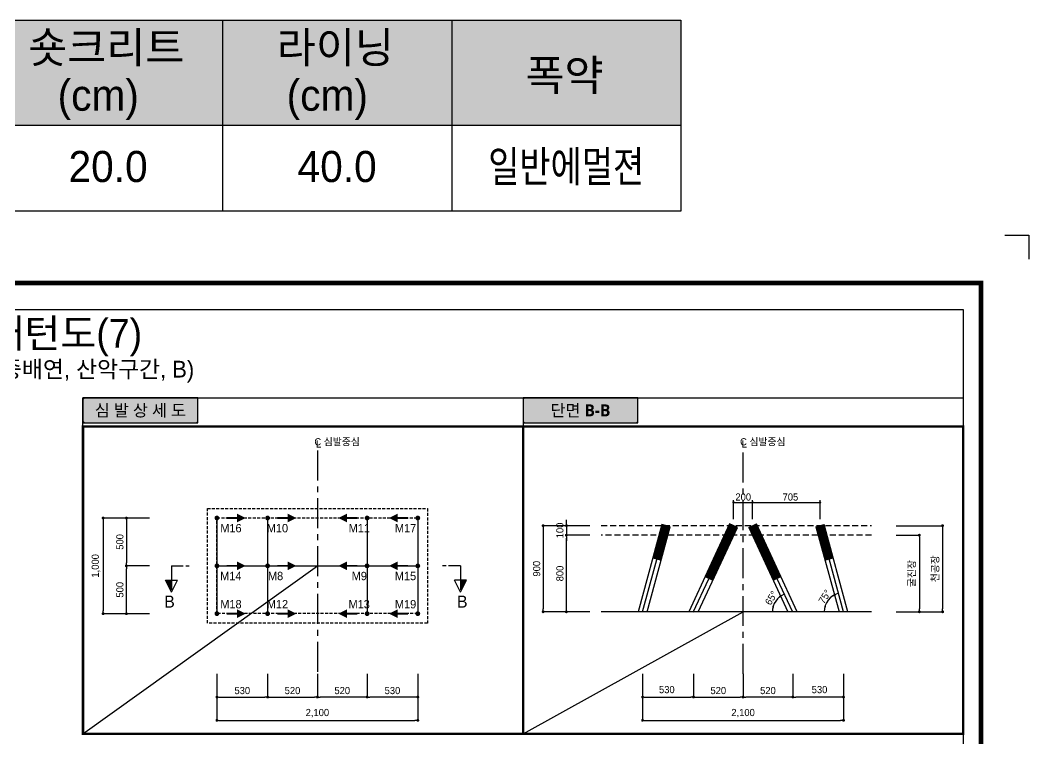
# Model space of a CAD drawing. Extents: x -689 to 317106, y 182884 to 219577.
# Drawn here: x 296017 to 317106, y 202056 to 217080 of the extents above; entities that cross this region are included whole.
import ezdxf
from ezdxf.enums import TextEntityAlignment as Align

# ---------------------------------------------------------------- set-up
doc = ezdxf.new("R2010")
doc.units = 0
doc.header["$LTSCALE"] = 500
doc.header["$MEASUREMENT"] = 0
for name, pattern in [('A-CENTR01', [2, 1.25, -0.25, 0.25, -0.25]), ('A-HIDDN01', [0.375, 0.25, -0.125]), ('HIDDEN', [0.375, 0.25, -0.125])]:
    doc.linetypes.add(name, pattern=pattern)
doc.layers.get('DEFPOINTS').update_dxf_attribs({"color": 55})
doc.layers.add('0-21', color=21, linetype='Continuous', plot=False)
doc.layers.add('0-250line', color=250, linetype='Continuous', lineweight=9, true_color=0x333333)
doc.layers.add('0-251', color=7, linetype='Continuous', true_color=0x6e6e6e)
for name, color, linetype in [('0-255', 52, 'Continuous'), ('A-DIM01', 1, 'Continuous'), ('A-TEXT02', 6, 'Continuous'), ('A-TEXT03', 7, 'Continuous'), ('CS-TABL-LIN2', 1, 'Continuous'), ('CS-TABL-TEX1', 3, 'Continuous'), ('CS-TABL-TEX2', 6, 'Continuous'), ('CS-TABL-TEX3', 7, 'Continuous'), ('CS-TEXT', 7, 'Continuous'), ('CUT-BOD-LIN', 6, 'HIDDEN'), ('CUT-DIR-ARR', 7, 'Continuous'), ('CX-BORD-LIN1', 7, 'Continuous'), ('CX-ICON-HA-253', 253, 'Continuous'), ('CX-MISC', 7, 'Continuous'), ('CZ-DIML', 1, 'Continuous'), ('CZ-TABL-LIN1', 4, 'Continuous'), ('CZ-TEX0', 7, 'Continuous'), ('CZ-TEX1', 7, 'Continuous'), ('CZ-TEX2', 7, 'Continuous'), ('CZ-TEX3', 7, 'Continuous'), ('HOLE-EXEC', 3, 'Continuous'), ('TU-BLOCK-EXP', 1, 'Continuous'), ('TU-CNTL', 1, 'A-CENTR01'), ('뇌관연결1', 2, 'Continuous'), ('발파공(심발)', 4, 'Continuous'), ('장약공', 4, 'Continuous'), ('치수선', 242, 'Continuous')]:
    doc.layers.add(name, color=color, linetype=linetype)
doc.styles.add('NWTEXT-B', font='')
doc.styles.get("Standard").update_dxf_attribs({"font": ''})
doc.styles.add('STYLE1', font='')
doc.styles.add('TB_BTXT', font='')
doc.styles.add('TB_TEXT', font='')
doc.styles.add('굴림체', font='')
doc.styles.add('돋움체', font='')
doc.styles.add('맑은고딕(굵게)', font='malgunbd.ttf')
doc.styles.get('NWTEXT-B').set_extended_font_data('Dotum')
doc.styles.get('Standard').set_extended_font_data('Dotum')
doc.styles.get('STYLE1').set_extended_font_data('Dotum')
doc.styles.get('TB_BTXT').set_extended_font_data('Dotum')
doc.styles.get('TB_TEXT').set_extended_font_data('Dotum')
doc.styles.get('굴림체').set_extended_font_data('Dotum')
doc.styles.get('돋움체').set_extended_font_data('Dotum')
doc.linetypes.add('CFZ008', pattern='A,0.9,-0.2,[106,KHCLINE.shx,S=0.00606,R=180,X=0,Y=0],0.9', length=2)
doc.dimstyles.new('D_50', dxfattribs={"dimscale": 50, "dimtxt": 3, "dimasz": 1.2, "dimexe": 0, "dimexo": 0, "dimgap": 1.2, "dimtad": 1, "dimdec": 0, "dimrnd": 0.0005, "dimdsep": 46, "dimlunit": 6, "dimtxsty": '돋움체', "dimblk": 'DOT', "dimcen": 0.09, "dimclrd": 1, "dimclre": 1, "dimclrt": 1, "dimaunit": 1, "dimadec": 0, "dimazin": 0, "dimtfac": 1, "dimtdec": 0, "dimtix": 1, "dimtmove": 2, "dimatfit": 0, "dimfxl": 1, "dimtvp": 2, "dimtolj": 1, "dimtzin": 0, "dimlwd": -1, "dimlwe": -1, "dimarcsym": 0})

# ---------------------------------------------------------------- blocks, each defined once
blk = doc.blocks.new('_Dot')
at = {"color": 0, "linetype": 'ByBlock', "lineweight": -2}
blk.add_line((-0.5, 0), (-1, 0), dxfattribs=at)
at = {"color": 0, "linetype": 'ByBlock', "const_width": 0.5}
blk.add_lwpolyline([(-0.25, 0, 1), (0.25, 0, 1)], format="xyb", close=True, dxfattribs=at)
blk = doc.blocks.new('*D104')
at = {"layer": 'DEFPOINTS', "color": 0, "ltscale": 10, "transparency": 16777216}
for p in [(298237, 206672, 0), (297751, 204672), (298237, 204672, 0)]:
    blk.add_point(p, dxfattribs=at)
at = {"layer": '치수선', "color": 1, "ltscale": 10, "transparency": 16777216}
for p, q in [((298237, 206672), (297751, 206672)), ((297751, 206612), (297751, 204732)), ((298237, 204672), (297751, 204672))]:
    blk.add_line(p, q, dxfattribs=at)
at = {"layer": '치수선', "color": 1, "ltscale": 10, "transparency": 16777216, "xscale": 60, "yscale": 60, "zscale": 60}
for p, rotation in [((297751, 206672), 90), ((297751, 204672), 270)]:
    blk.add_blockref('_Dot', p, dxfattribs=dict(at, rotation=rotation))
at = {"layer": '치수선', "color": 1, "ltscale": 10, "transparency": 16777216, "insert": (297601, 205672), "char_height": 150, "attachment_point": 5, "rotation": 90, "style": '돋움체'}
blk.add_mtext('\\A1;1,000', dxfattribs=at)
blk = doc.blocks.new('*D105')
at = {"layer": 'DEFPOINTS', "color": 0, "ltscale": 10, "transparency": 16777216}
for p in [(300131, 202929, 0), (304331, 202929, 0), (304331, 202442)]:
    blk.add_point(p, dxfattribs=at)
at = {"layer": '치수선', "color": 1, "ltscale": 10, "transparency": 16777216}
for p, q in [((300131, 202929), (300131, 202442)), ((304331, 202929), (304331, 202442)), ((300191, 202442), (304271, 202442))]:
    blk.add_line(p, q, dxfattribs=at)
at = {"layer": '치수선', "color": 1, "ltscale": 10, "transparency": 16777216, "xscale": 60, "yscale": 60, "zscale": 60, "rotation": 180}
blk.add_blockref('_Dot', (300131, 202442), dxfattribs=at)
at = {"layer": '치수선', "color": 1, "ltscale": 10, "transparency": 16777216, "xscale": 60, "yscale": 60, "zscale": 60}
blk.add_blockref('_Dot', (304331, 202442), dxfattribs=at)
at = {"layer": '치수선', "color": 1, "ltscale": 10, "transparency": 16777216, "insert": (302231, 202592), "char_height": 150, "attachment_point": 5, "style": '돋움체'}
blk.add_mtext('\\A1;2,100', dxfattribs=at)
blk = doc.blocks.new('*D106')
at = {"layer": 'DEFPOINTS', "color": 0, "ltscale": 10, "transparency": 16777216}
for p in [(303271, 203415, 0), (304331, 203415, 0), (303271, 202929)]:
    blk.add_point(p, dxfattribs=at)
at = {"layer": '치수선', "color": 1, "ltscale": 10, "transparency": 16777216}
for p, q in [((303271, 203415), (303271, 202929)), ((304331, 203415), (304331, 202929)), ((304271, 202929), (303331, 202929))]:
    blk.add_line(p, q, dxfattribs=at)
at = {"layer": '치수선', "color": 1, "ltscale": 10, "transparency": 16777216, "xscale": 60, "yscale": 60, "zscale": 60}
for p, rotation in [((303271, 202929), 180.0000000000377), ((304331, 202929), 3.772981926886132e-11)]:
    blk.add_blockref('_Dot', p, dxfattribs=dict(at, rotation=rotation))
at = {"layer": '치수선', "color": 1, "ltscale": 10, "transparency": 16777216, "insert": (303801, 203064), "char_height": 150, "attachment_point": 5, "style": '돋움체'}
blk.add_mtext('\\A1;530', dxfattribs=at)
blk = doc.blocks.new('*D107')
at = {"layer": 'DEFPOINTS', "color": 0, "ltscale": 10, "transparency": 16777216}
for p in [(302231, 203415, 0), (303271, 203415, 0), (302231, 202929)]:
    blk.add_point(p, dxfattribs=at)
at = {"layer": '치수선', "color": 1, "ltscale": 10, "transparency": 16777216}
for p, q in [((302231, 203415), (302231, 202929)), ((303271, 203415), (303271, 202929)), ((303211, 202929), (302291, 202929))]:
    blk.add_line(p, q, dxfattribs=at)
at = {"layer": '치수선', "color": 1, "ltscale": 10, "transparency": 16777216, "xscale": 60, "yscale": 60, "zscale": 60}
for p, rotation in [((302231, 202929), 180.0000000000257), ((303271, 202929), 2.565947454513662e-11)]:
    blk.add_blockref('_Dot', p, dxfattribs=dict(at, rotation=rotation))
at = {"layer": '치수선', "color": 1, "ltscale": 10, "transparency": 16777216, "insert": (302751, 203064), "char_height": 150, "attachment_point": 5, "style": '돋움체'}
blk.add_mtext('\\A1;520', dxfattribs=at)
blk = doc.blocks.new('*D108')
at = {"layer": 'DEFPOINTS', "color": 0, "ltscale": 10, "transparency": 16777216}
for p in [(298724, 206672, 0), (298237, 205672), (298724, 205672)]:
    blk.add_point(p, dxfattribs=at)
at = {"layer": '치수선', "color": 1, "ltscale": 10, "transparency": 16777216}
for p, q in [((298724, 206672), (298237, 206672)), ((298237, 206612), (298237, 205732)), ((298724, 205672), (298237, 205672))]:
    blk.add_line(p, q, dxfattribs=at)
at = {"layer": '치수선', "color": 1, "ltscale": 10, "transparency": 16777216, "xscale": 60, "yscale": 60, "zscale": 60}
for p, rotation in [((298237, 206672), 90), ((298237, 205672), 270)]:
    blk.add_blockref('_Dot', p, dxfattribs=dict(at, rotation=rotation))
at = {"layer": '치수선', "color": 1, "ltscale": 10, "transparency": 16777216, "insert": (298102, 206172), "char_height": 150, "attachment_point": 5, "rotation": 90, "style": '돋움체'}
blk.add_mtext('\\A1;500', dxfattribs=at)
blk = doc.blocks.new('*D109')
at = {"layer": 'DEFPOINTS', "color": 0, "ltscale": 10, "transparency": 16777216}
for p in [(298237, 205672), (298724, 205672), (298724, 204672, 0)]:
    blk.add_point(p, dxfattribs=at)
at = {"layer": '치수선', "color": 1, "ltscale": 10, "transparency": 16777216}
for p, q in [((298724, 205672), (298237, 205672)), ((298237, 204732), (298237, 205612)), ((298724, 204672), (298237, 204672))]:
    blk.add_line(p, q, dxfattribs=at)
at = {"layer": '치수선', "color": 1, "ltscale": 10, "transparency": 16777216, "xscale": 60, "yscale": 60, "zscale": 60}
for p, rotation in [((298237, 205672), 90), ((298237, 204672), 270)]:
    blk.add_blockref('_Dot', p, dxfattribs=dict(at, rotation=rotation))
at = {"layer": '치수선', "color": 1, "ltscale": 10, "transparency": 16777216, "insert": (298102, 205172), "char_height": 150, "attachment_point": 5, "rotation": 90, "style": '돋움체'}
blk.add_mtext('\\A1;500', dxfattribs=at)
blk = doc.blocks.new('*D110')
at = {"layer": 'DEFPOINTS', "color": 0, "ltscale": 10, "transparency": 16777216}
for p in [(300131, 203415, 0), (301191, 203415, 0), (301191, 202929)]:
    blk.add_point(p, dxfattribs=at)
at = {"layer": '치수선', "color": 1, "ltscale": 10, "transparency": 16777216}
for p, q in [((300131, 203415), (300131, 202929)), ((301191, 203415), (301191, 202929)), ((300191, 202929), (301131, 202929))]:
    blk.add_line(p, q, dxfattribs=at)
at = {"layer": '치수선', "color": 1, "ltscale": 10, "transparency": 16777216, "xscale": 60, "yscale": 60, "zscale": 60, "rotation": 180}
blk.add_blockref('_Dot', (300131, 202929), dxfattribs=at)
at = {"layer": '치수선', "color": 1, "ltscale": 10, "transparency": 16777216, "xscale": 60, "yscale": 60, "zscale": 60}
blk.add_blockref('_Dot', (301191, 202929), dxfattribs=at)
at = {"layer": '치수선', "color": 1, "ltscale": 10, "transparency": 16777216, "insert": (300661, 203064), "char_height": 150, "attachment_point": 5, "style": '돋움체'}
blk.add_mtext('\\A1;530', dxfattribs=at)
blk = doc.blocks.new('*D111')
at = {"layer": 'DEFPOINTS', "color": 0, "ltscale": 10, "transparency": 16777216}
for p in [(301191, 203415, 0), (302231, 203415, 0), (302231, 202929)]:
    blk.add_point(p, dxfattribs=at)
at = {"layer": '치수선', "color": 1, "ltscale": 10, "transparency": 16777216}
for p, q in [((301191, 203415), (301191, 202929)), ((302231, 203415), (302231, 202929)), ((301251, 202929), (302171, 202929))]:
    blk.add_line(p, q, dxfattribs=at)
at = {"layer": '치수선', "color": 1, "ltscale": 10, "transparency": 16777216, "xscale": 60, "yscale": 60, "zscale": 60, "rotation": 180}
blk.add_blockref('_Dot', (301191, 202929), dxfattribs=at)
at = {"layer": '치수선', "color": 1, "ltscale": 10, "transparency": 16777216, "xscale": 60, "yscale": 60, "zscale": 60}
blk.add_blockref('_Dot', (302231, 202929), dxfattribs=at)
at = {"layer": '치수선', "color": 1, "ltscale": 10, "transparency": 16777216, "insert": (301711, 203064), "char_height": 150, "attachment_point": 5, "style": '돋움체'}
blk.add_mtext('\\A1;520', dxfattribs=at)
blk = doc.blocks.new('ssb')
at = {"color": 4, "const_width": 50, "flags": 128}
blk.add_lwpolyline([(0, -25, 1), (0, 25, 1)], format="xyb", close=True, dxfattribs=at)
blk = doc.blocks.new('A$C0F813D77')
at = {"layer": 'A-DIM01'}
for p, q in [((6, 9.98), (6, 4.98)), ((11, 7.48), (6, 9.98)), ((0, 7.48), (10, 7.48)), ((0, 7.48), (0, 2.48)), ((11, 7.48), (6, 4.98)), ((0, 1.43), (0, 0))]:
    blk.add_line(p, q, dxfattribs=at)
blk.add_solid([(6, 7.48), (6, 9.98), (11, 7.48)], dxfattribs=at)
blk = doc.blocks.new('*D133')
at = {"layer": 'DEFPOINTS', "color": 0, "ltscale": 10, "transparency": 16777216}
for p in [(309031, 202929, 0), (313231, 202929, 0), (313231, 202442)]:
    blk.add_point(p, dxfattribs=at)
at = {"layer": '치수선', "color": 1, "ltscale": 10, "transparency": 16777216}
for p, q in [((309031, 202929), (309031, 202442)), ((313231, 202929), (313231, 202442)), ((309091, 202442), (313171, 202442))]:
    blk.add_line(p, q, dxfattribs=at)
at = {"layer": '치수선', "color": 1, "ltscale": 10, "transparency": 16777216, "xscale": 60, "yscale": 60, "zscale": 60, "rotation": 180}
blk.add_blockref('_Dot', (309031, 202442), dxfattribs=at)
at = {"layer": '치수선', "color": 1, "ltscale": 10, "transparency": 16777216, "xscale": 60, "yscale": 60, "zscale": 60}
blk.add_blockref('_Dot', (313231, 202442), dxfattribs=at)
at = {"layer": '치수선', "color": 1, "ltscale": 10, "transparency": 16777216, "insert": (311131, 202592), "char_height": 150, "attachment_point": 5, "style": '돋움체'}
blk.add_mtext('\\A1;2,100', dxfattribs=at)
blk = doc.blocks.new('*D134')
at = {"layer": 'DEFPOINTS', "color": 0, "ltscale": 10, "transparency": 16777216}
for p in [(311131, 203415), (312171, 203415, 0), (311131, 202929)]:
    blk.add_point(p, dxfattribs=at)
at = {"layer": '치수선', "color": 1, "ltscale": 10, "transparency": 16777216}
for p, q in [((311131, 203415), (311131, 202929)), ((312171, 203415), (312171, 202929)), ((312111, 202929), (311191, 202929))]:
    blk.add_line(p, q, dxfattribs=at)
at = {"layer": '치수선', "color": 1, "ltscale": 10, "transparency": 16777216, "xscale": 60, "yscale": 60, "zscale": 60}
for p, rotation in [((311131, 202929), 180.0000000000257), ((312171, 202929), 2.565947454513662e-11)]:
    blk.add_blockref('_Dot', p, dxfattribs=dict(at, rotation=rotation))
at = {"layer": '치수선', "color": 1, "ltscale": 10, "transparency": 16777216, "insert": (311651, 203064), "char_height": 150, "attachment_point": 5, "style": '돋움체'}
blk.add_mtext('\\A1;520', dxfattribs=at)
blk = doc.blocks.new('*D135')
at = {"layer": 'DEFPOINTS', "color": 0, "ltscale": 10, "transparency": 16777216}
for p in [(312171, 203415, 0), (313231, 203415, 0), (312171, 202929)]:
    blk.add_point(p, dxfattribs=at)
at = {"layer": '치수선', "color": 1, "ltscale": 10, "transparency": 16777216}
for p, q in [((312171, 203415), (312171, 202929)), ((313231, 203415), (313231, 202929)), ((313171, 202929), (312231, 202929))]:
    blk.add_line(p, q, dxfattribs=at)
at = {"layer": '치수선', "color": 1, "ltscale": 10, "transparency": 16777216, "xscale": 60, "yscale": 60, "zscale": 60}
for p, rotation in [((312171, 202929), 180.0000000000126), ((313231, 202929), 1.254996107036277e-11)]:
    blk.add_blockref('_Dot', p, dxfattribs=dict(at, rotation=rotation))
at = {"layer": '치수선', "color": 1, "ltscale": 10, "transparency": 16777216, "insert": (312730, 203084), "char_height": 150, "attachment_point": 5, "style": '돋움체'}
blk.add_mtext('\\A1;530', dxfattribs=at)
blk = doc.blocks.new('*D136')
at = {"layer": 'DEFPOINTS', "color": 0, "ltscale": 10, "transparency": 16777216}
for p in [(310096, 203415, 0), (311131, 203415), (311131, 202929)]:
    blk.add_point(p, dxfattribs=at)
at = {"layer": '치수선', "color": 1, "ltscale": 10, "transparency": 16777216}
for p, q in [((310096, 203415), (310096, 202929)), ((311131, 203415), (311131, 202929)), ((310156, 202929), (311071, 202929))]:
    blk.add_line(p, q, dxfattribs=at)
at = {"layer": '치수선', "color": 1, "ltscale": 10, "transparency": 16777216, "xscale": 60, "yscale": 60, "zscale": 60, "rotation": 180}
blk.add_blockref('_Dot', (310096, 202929), dxfattribs=at)
at = {"layer": '치수선', "color": 1, "ltscale": 10, "transparency": 16777216, "xscale": 60, "yscale": 60, "zscale": 60}
blk.add_blockref('_Dot', (311131, 202929), dxfattribs=at)
at = {"layer": '치수선', "color": 1, "ltscale": 10, "transparency": 16777216, "insert": (310613, 203064), "char_height": 150, "attachment_point": 5, "style": '돋움체'}
blk.add_mtext('\\A1;520', dxfattribs=at)
blk = doc.blocks.new('*D137')
at = {"layer": 'DEFPOINTS', "color": 0, "ltscale": 10, "transparency": 16777216}
for p in [(309031, 203415, 0), (310096, 203415, 0), (310096, 202929)]:
    blk.add_point(p, dxfattribs=at)
at = {"layer": '치수선', "color": 1, "ltscale": 10, "transparency": 16777216}
for p, q in [((309031, 203415), (309031, 202929)), ((310096, 203415), (310096, 202929)), ((309091, 202929), (310036, 202929))]:
    blk.add_line(p, q, dxfattribs=at)
at = {"layer": '치수선', "color": 1, "ltscale": 10, "transparency": 16777216, "xscale": 60, "yscale": 60, "zscale": 60, "rotation": 180}
blk.add_blockref('_Dot', (309031, 202929), dxfattribs=at)
at = {"layer": '치수선', "color": 1, "ltscale": 10, "transparency": 16777216, "xscale": 60, "yscale": 60, "zscale": 60}
blk.add_blockref('_Dot', (310096, 202929), dxfattribs=at)
at = {"layer": '치수선', "color": 1, "ltscale": 10, "transparency": 16777216, "insert": (309537, 203084), "char_height": 150, "attachment_point": 5, "style": '돋움체'}
blk.add_mtext('\\A1;530', dxfattribs=at)
blk = doc.blocks.new('*D138')
at = {"layer": 'DEFPOINTS', "color": 0, "ltscale": 10, "transparency": 16777216}
for p in [(307437, 206512, 0), (306951, 204712), (307437, 204712, 0)]:
    blk.add_point(p, dxfattribs=at)
at = {"layer": '치수선', "color": 1, "ltscale": 10, "transparency": 16777216}
for p, q in [((307437, 206512), (306951, 206512)), ((306951, 206452), (306951, 204772)), ((307437, 204712), (306951, 204712))]:
    blk.add_line(p, q, dxfattribs=at)
at = {"layer": '치수선', "color": 1, "ltscale": 10, "transparency": 16777216, "xscale": 60, "yscale": 60, "zscale": 60}
for p, rotation in [((306951, 206512), 90), ((306951, 204712), 270)]:
    blk.add_blockref('_Dot', p, dxfattribs=dict(at, rotation=rotation))
at = {"layer": '치수선', "color": 1, "ltscale": 10, "transparency": 16777216, "insert": (306816, 205612), "char_height": 150, "attachment_point": 5, "rotation": 90, "style": '돋움체'}
blk.add_mtext('\\A1;900', dxfattribs=at)
blk = doc.blocks.new('*D139')
at = {"layer": 'DEFPOINTS', "color": 0, "ltscale": 10, "transparency": 16777216}
for p in [(307924, 206512), (307437, 206312), (307924, 206312, 0)]:
    blk.add_point(p, dxfattribs=at)
at = {"layer": '치수선', "color": 1, "ltscale": 10, "transparency": 16777216}
for p, q in [((307437, 206572), (307437, 206632)), ((307924, 206512), (307437, 206512)), ((307437, 206512), (307437, 206312)), ((307924, 206312), (307437, 206312)), ((307437, 206252), (307437, 206192))]:
    blk.add_line(p, q, dxfattribs=at)
at = {"layer": '치수선', "color": 1, "ltscale": 10, "transparency": 16777216, "xscale": 60, "yscale": 60, "zscale": 60}
for p, rotation in [((307437, 206512), 270), ((307437, 206312), 90)]:
    blk.add_blockref('_Dot', p, dxfattribs=dict(at, rotation=rotation))
at = {"layer": '치수선', "color": 1, "ltscale": 10, "transparency": 16777216, "insert": (307302, 206412), "char_height": 150, "attachment_point": 5, "rotation": 90, "style": '돋움체'}
blk.add_mtext('\\A1;100', dxfattribs=at)
blk = doc.blocks.new('*D140')
at = {"layer": 'DEFPOINTS', "color": 0, "ltscale": 10, "transparency": 16777216}
for p in [(307437, 206312), (307924, 206312, 0), (307924, 204712)]:
    blk.add_point(p, dxfattribs=at)
at = {"layer": '치수선', "color": 1, "ltscale": 10, "transparency": 16777216}
for p, q in [((307924, 206312), (307437, 206312)), ((307437, 204772), (307437, 206252)), ((307924, 204712), (307437, 204712))]:
    blk.add_line(p, q, dxfattribs=at)
at = {"layer": '치수선', "color": 1, "ltscale": 10, "transparency": 16777216, "xscale": 60, "yscale": 60, "zscale": 60}
for p, rotation in [((307437, 206312), 90), ((307437, 204712), 270)]:
    blk.add_blockref('_Dot', p, dxfattribs=dict(at, rotation=rotation))
at = {"layer": '치수선', "color": 1, "ltscale": 10, "transparency": 16777216, "insert": (307302, 205512), "char_height": 150, "attachment_point": 5, "rotation": 90, "style": '돋움체'}
blk.add_mtext('\\A1;800', dxfattribs=at)
blk = doc.blocks.new('*D141')
at = {"layer": 'DEFPOINTS', "color": 0, "ltscale": 10, "transparency": 16777216}
for p in [(314331, 206512, 0), (314331, 204712, 0), (315303, 204712)]:
    blk.add_point(p, dxfattribs=at)
at = {"layer": '치수선', "color": 1, "ltscale": 10, "transparency": 16777216}
for p, q in [((314331, 206512), (315303, 206512)), ((315303, 206452), (315303, 204772)), ((314331, 204712), (315303, 204712))]:
    blk.add_line(p, q, dxfattribs=at)
at = {"layer": '치수선', "color": 1, "ltscale": 10, "transparency": 16777216, "xscale": 60, "yscale": 60, "zscale": 60}
for p, rotation in [((315303, 206512), 90), ((315303, 204712), 270)]:
    blk.add_blockref('_Dot', p, dxfattribs=dict(at, rotation=rotation))
at = {"layer": '치수선', "color": 1, "ltscale": 10, "transparency": 16777216, "insert": (315154, 205612), "char_height": 150, "attachment_point": 5, "rotation": 90, "style": '돋움체'}
blk.add_mtext('\\A1;천공장', dxfattribs=at)
blk = doc.blocks.new('*D142')
at = {"layer": 'DEFPOINTS', "color": 0, "ltscale": 10, "transparency": 16777216}
for p in [(314331, 206312, 0), (314331, 204712, 0), (314817, 204712)]:
    blk.add_point(p, dxfattribs=at)
at = {"layer": '치수선', "color": 1, "ltscale": 10, "transparency": 16777216}
for p, q in [((314331, 206312), (314817, 206312)), ((314817, 206252), (314817, 204772)), ((314331, 204712), (314817, 204712))]:
    blk.add_line(p, q, dxfattribs=at)
at = {"layer": '치수선', "color": 1, "ltscale": 10, "transparency": 16777216, "xscale": 60, "yscale": 60, "zscale": 60}
for p, rotation in [((314817, 206312), 90), ((314817, 204712), 270)]:
    blk.add_blockref('_Dot', p, dxfattribs=dict(at, rotation=rotation))
at = {"layer": '치수선', "color": 1, "ltscale": 10, "transparency": 16777216, "insert": (314666, 205512), "char_height": 150, "attachment_point": 5, "rotation": 90, "style": '돋움체'}
blk.add_mtext('\\A1;굴진장', dxfattribs=at)
blk = doc.blocks.new('CXBLKA1')
at = {"layer": 'CX-BORD-LIN1', "color": 7, "const_width": 2}
blk.add_lwpolyline([(821, 20), (25, 20), (25, 574), (821, 574)], close=True, dxfattribs=at)
at = {"layer": 'CX-MISC', "color": 7}
blk.add_lwpolyline([(831, 594), (841, 594), (841, 594), (841, 594), (841, 594), (841, 594), (841, 584)], dxfattribs=at)
at = {"layer": 'CZ-TEX0', "color": 7, "style": 'TB_BTXT'}
blk.add_attdef('UD_TITLE', text='', height=10, dxfattribs=at).set_placement((423, 553), align=Align.MIDDLE_CENTER)
at = {"layer": 'CZ-TEX1', "color": 7, "style": 'TB_BTXT'}
blk.add_attdef('PI_CNAME', text='', height=5, dxfattribs=at).set_placement((40, 552), align=Align.BOTTOM_LEFT)
blk.add_attdef('UD_SUBTITLE', text='', height=7, dxfattribs=at).set_placement((423, 538), align=Align.MIDDLE_CENTER)
at = {"layer": 'CZ-TEX2', "color": 7}
for tag, height, style, p in [('UD_CDNAME', 4, 'TB_BTXT', (42, 544)), ('DA_STDNAME', 3, 'TB_TEXT', (783.49, 13.5))]:
    blk.add_attdef(tag, text='', height=height, dxfattribs=dict(at, style=style)).set_placement(p, align=Align.BOTTOM_LEFT)
at = {"layer": 'CZ-TEX2', "color": 7, "style": 'TB_TEXT'}
for tag, height, p in [('PI_TITLE', 4.5, (243, 50)), ('DC_RNUM4', 3, (320, 52)), ('DC_RDATE4', 3.5, (353, 52.5)), ('DC_RAPP4', 3.5, (501.56, 52.5)), ('DC_RCHK4', 3.5, (542.36, 52.5)), ('DC_RDGN4', 3.5, (582.36, 52.5)), ('UD_CDIST', 4.5, (676, 50)), ('FI_NAME', 4.5, (780, 51)), ('DC_RNUM3', 3, (320, 45)), ('DC_RDATE3', 3.5, (353, 45.4)), ('DC_RAPP3', 3.5, (501.56, 45.4)), ('DC_RCHK3', 3.5, (542.36, 45.4)), ('DC_RDGN3', 3.5, (582.36, 45.4)), ('DI_TITLE', 4.5, (780, 44)), ('PI_CDNAME', 4.5, (243, 38)), ('DC_RNUM2', 3, (320, 38)), ('DC_RDATE2', 3.5, (353, 38.5)), ('DC_RAPP2', 3.5, (501.56, 38.5)), ('DC_RCHK2', 3.5, (542.36, 38.5)), ('DC_RDGN2', 3.5, (582.36, 38.5)), ('DA_HSCALE', 4.5, (658.5, 38)), ('DA_VSCALE', 4.5, (693, 38)), ('DI_SUBTITLE', 3.5, (780, 37)), ('DC_RNUM1', 3, (320, 31)), ('DC_RDATE1', 3.5, (353, 31.5)), ('DC_RAPP1', 3.5, (501.56, 31.5)), ('DC_RCHK1', 3.5, (542.36, 31.5)), ('DC_RDGN1', 3.5, (582.36, 31.5)), ('PA_CCLASS', 4.5, (204, 26.5)), ('PI_STAGE', 4.5, (283, 26.5)), ('DI_DRWNO', 4.5, (676, 26.5)), ('DA_PAGENO', 4.5, (780, 26.5))]:
    blk.add_attdef(tag, text='', height=height, dxfattribs=at).set_placement(p, align=Align.MIDDLE_CENTER)
for tag, p in [('DC_RDES4', (377, 52.5)), ('DC_RDES3', (377, 45.4)), ('DC_RDES2', (377, 38.5)), ('DC_RDES1', (377.03, 31.5))]:
    blk.add_attdef(tag, text='', height=3.5, dxfattribs=at).set_placement(p, align=Align.MIDDLE_LEFT)
at = {"layer": 'CZ-TEX3', "color": 7, "style": 'TB_TEXT', "flags": 1}
for tag, p in [('PI_ID', (24, 16)), ('PI_CCODE', (31, 16)), ('PA_DSDATE', (47, 16)), ('PA_DEDATE', (64, 16)), ('PA_CSDATE', (81, 16)), ('PA_CEDATE', (98, 16)), ('PA_CFDATE', (114, 16)), ('EI_ENAME', (132, 16)), ('EI_DEPT', (146, 16)), ('EI_PERSON', (158, 16)), ('EI_EMAIL', (174, 16)), ('CI_CATEG', (189, 16)), ('CI_ROLE', (204, 16)), ('CI_ONAME', (216, 16)), ('CI_ADDR', (232, 16)), ('CI_TEL', (246, 16)), ('CI_FAX', (257, 16)), ('CI_HPADDR', (270, 16)), ('CI_CODE', (287, 16)), ('CI_DEPT', (300, 16)), ('CI_PERSON', (312, 16)), ('CI_EMAIL', (329, 16)), ('CI_PROLE', (342, 16)), ('DI_MANCODE', (357, 16)), ('DI_CATEG', (377, 16)), ('DI_LDATE', (392, 16)), ('DI_PCLASS', (407, 16)), ('DI_MMCLASS', (424, 16)), ('DI_MSCLASS', (443, 16)), ('DI_ECLASS', (462, 16)), ('DI_FNAME', (478, 16)), ('DC_ONAME', (493, 16)), ('DC_NNAME', (510, 16)), ('FI_CODE', (529, 16)), ('FI_CLASS', (545, 16)), ('FI_ICODE1', (563, 16)), ('FI_ICODE2', (581, 16)), ('------------', (597, 16))]:
    blk.add_attdef(tag, p, '', height=2, dxfattribs=at)

msp = doc.modelspace()

# ---------------------------------------------------------------- hatches: boundary and pattern name
at = {"layer": '0-250line'}
h = msp.add_hatch(color=256, dxfattribs=at)
edge = h.paths.add_edge_path()
edge.add_line((299730.64711, 208922.76852), (299730.64711, 209135.3556))
edge.add_arc((299681.69572, 209135.35559), 48.95139, 0.000000429, 90.000000429)
edge.add_line((299681.69572, 209184.30698), (297379.5985, 209184.30698))
edge.add_arc((297379.5985, 209135.3556), 48.95139, 89.999999937, 179.999999937)
edge.add_line((297330.64711, 209135.3556), (297330.64711, 208710.18145))
edge.add_arc((297379.5985, 208710.18145), 48.95139, 179.999999879, 269.999999879)
edge.add_line((297379.5985, 208661.23006), (299681.69572, 208661.23006))
edge.add_arc((299681.69572, 208710.18145), 48.95139, 269.999999755, 359.999999755)
edge.add_line((299730.64711, 208710.18145), (299730.64711, 208922.76852))
h = msp.add_hatch(color=256, dxfattribs=at)
edge = h.paths.add_edge_path()
edge.add_line((308930.64711, 208922.76852), (308930.64711, 209135.3556))
edge.add_arc((308881.69572, 209135.35559), 48.95139, 0.000000429, 90.000000429)
edge.add_line((308881.69572, 209184.30698), (306579.5985, 209184.30698))
edge.add_arc((306579.5985, 209135.3556), 48.95139, 89.999999937, 179.999999937)
edge.add_line((306530.64711, 209135.3556), (306530.64711, 208710.18145))
edge.add_arc((306579.5985, 208710.18145), 48.95139, 179.999999879, 269.999999879)
edge.add_line((306579.5985, 208661.23006), (308881.69572, 208661.23006))
edge.add_arc((308881.69572, 208710.18145), 48.95139, 269.999999755, 359.999999755)
edge.add_line((308930.64711, 208710.18145), (308930.64711, 208922.76852))

# ---------------------------------------------------------------- linework, layer by layer
at = {"layer": '0-21'}
for points in [[(299730.64711, 209184.30698), (297330.64711, 209184.30698), (297330.64711, 208661.23006), (299730.64711, 208661.23006), (299730.64711, 209184.30698)], [(308930.64711, 209184.30698), (306530.64711, 209184.30698), (306530.64711, 208661.23006), (308930.64711, 208661.23006), (308930.64711, 209184.30698)]]:
    msp.add_lwpolyline(points, close=True, dxfattribs=at)
at = {"layer": '0-250line', "lineweight": 0}
for points in [[(299730.64711, 208922.76852), (299730.64711, 209135.3556, 0.4142135624), (299681.69572, 209184.30698), (297379.5985, 209184.30698, 0.4142135624), (297330.64711, 209135.3556), (297330.64711, 208710.18145, 0.4142135624), (297379.5985, 208661.23006), (299681.69572, 208661.23006, 0.4142135624), (299730.64711, 208710.18145)], [(308930.64711, 208922.76852), (308930.64711, 209135.3556, 0.4142135624), (308881.69572, 209184.30698), (306579.5985, 209184.30698, 0.4142135624), (306530.64711, 209135.3556), (306530.64711, 208710.18145, 0.4142135624), (306579.5985, 208661.23006), (308881.69572, 208661.23006, 0.4142135624), (308930.64711, 208710.18145)]]:
    msp.add_lwpolyline(points, format="xyb", close=True, dxfattribs=at)
at = {"layer": '0-251', "const_width": 50}
for points in [[(297330.64711, 208584.30698), (306530.64711, 208584.30698), (306530.64711, 202159.87073), (297330.64711, 202159.87073)], [(306530.64711, 208584.30698), (315730.64711, 208584.30698), (315730.64711, 202159.87073), (306530.64711, 202159.87073)]]:
    msp.add_lwpolyline(points, close=True, dxfattribs=at)
at = {"layer": 'CS-TABL-LIN2'}
for p, q in [((300249.84305, 217079.83562), (300249.84305, 213084.30698)), ((305038.68224, 217079.83562), (305038.68224, 213084.30698))]:
    msp.add_line(p, q, dxfattribs=at)
at = {"layer": 'CUT-BOD-LIN', "ltscale": 0.5}
for p, q in [((299930.64711, 206872.40065), (304530.64711, 206872.40065)), ((299930.64711, 204472.40065), (299930.64711, 206872.40065)), ((304530.64711, 206872.40065), (304530.64711, 204472.40065)), ((304530.64711, 204472.40065), (299930.64711, 204472.40065))]:
    msp.add_line(p, q, dxfattribs=at)
at = {"layer": 'CUT-DIR-ARR', "const_width": 40}
for points in [[(300336.48678, 206672.40065), (300645.43968, 206672.40065)], [(301396.48678, 206672.40065), (301705.43968, 206672.40065)], [(303064.80743, 206672.40065), (302755.85453, 206672.40065)], [(304124.80743, 206672.40065), (303815.85453, 206672.40065)], [(300336.48678, 205672.40065), (300645.43968, 205672.40065)], [(301396.63523, 205672.24325), (301705.58813, 205672.24325)], [(303064.65898, 205672.24325), (302755.70608, 205672.24325)], [(304124.80743, 205672.40065), (303815.85453, 205672.40065)], [(300336.48678, 204672.40065), (300645.43968, 204672.40065)], [(301396.48678, 204672.40065), (301705.43968, 204672.40065)], [(303064.80743, 204672.40065), (302755.85453, 204672.40065)], [(304124.80743, 204672.40065), (303815.85453, 204672.40065)]]:
    msp.add_lwpolyline(points, dxfattribs=at)
at = {"layer": 'CUT-DIR-ARR'}
for points in [[(300730.62069, 206672.40065, 0, 180, 0), (300550.62069, 206672.40065, 180, 180, 0)], [(301790.62069, 206672.40065, 0, 180, 0), (301610.62069, 206672.40065, 180, 180, 0)], [(302670.67353, 206672.40065, 0, 180, 0), (302850.67353, 206672.40065, 180, 180, 0)], [(303730.67353, 206672.40065, 0, 180, 0), (303910.67353, 206672.40065, 180, 180, 0)], [(300730.62069, 205672.40065, 0, 180, 0), (300550.62069, 205672.40065, 180, 180, 0)], [(301790.76914, 205672.24325, 0, 180, 0), (301610.76914, 205672.24325, 180, 180, 0)], [(302670.52507, 205672.24325, 0, 180, 0), (302850.52507, 205672.24325, 180, 180, 0)], [(303730.67353, 205672.40065, 0, 180, 0), (303910.67353, 205672.40065, 180, 180, 0)], [(300730.62069, 204672.40065, 0, 180, 0), (300550.62069, 204672.40065, 180, 180, 0)], [(301790.62069, 204672.40065, 0, 180, 0), (301610.62069, 204672.40065, 180, 180, 0)], [(302670.67353, 204672.40065, 0, 180, 0), (302850.67353, 204672.40065, 180, 180, 0)], [(303730.67353, 204672.40065, 0, 180, 0), (303910.67353, 204672.40065, 180, 180, 0)]]:
    msp.add_lwpolyline(points, format="xyseb", dxfattribs=at)
at = {"layer": 'CX-ICON-HA-253'}
msp.add_solid([(276305.64711, 217079.83562), (309827.52143, 217079.83562), (276305.64711, 214882.81653), (309827.52143, 214882.81653)], dxfattribs=at)
at = {"layer": 'CZ-DIML'}
for centre, start in [((312145.21218, 204712.37909), 112.274226946), ((313229.28313, 204712.37909), 104.999999997)]:
    msp.add_arc(centre, 400, start, 180, dxfattribs=at)
for points in [[(311879.8351, 205039.42193), (311899.96574, 205004.85667), (311993.5962, 205082.53122)], [(311783.15829, 204827.96496), (311743.61984, 204834.02392), (311745.21218, 204712.37909)]]:
    msp.add_solid(points, dxfattribs=at)
at = {"layer": 'CZ-DIML', "color": 1}
for points in [[(313008.21541, 205067.37548), (313024.74427, 205030.95025), (313125.75552, 205098.74943)], [(312867.22925, 204827.96496), (312827.6908, 204834.02392), (312829.28313, 204712.37909)]]:
    msp.add_solid(points, dxfattribs=at)
at = {"layer": 'CZ-TABL-LIN1'}
msp.add_line((276305.64711, 214882.81653), (309827.52143, 214882.81653), dxfattribs=at)
msp.add_lwpolyline([(309827.52143, 213084.30698), (276305.64711, 213084.30698), (276305.64711, 217079.83562), (309827.52143, 217079.83562), (309827.52143, 213084.30698)], dxfattribs=at)
at = {"layer": 'DEFPOINTS'}
for p, q in [((306530.64711, 209184.30698), (306530.64711, 202159.87073)), ((297330.64711, 208584.30698), (315730.64711, 208584.30698)), ((297330.64711, 202159.87073), (302230.64711, 205672.08886)), ((306530.64711, 202159.87073), (311130.64711, 204712.37909))]:
    msp.add_line(p, q, dxfattribs=at)
at = {"layer": 'DEFPOINTS', "linetype": 'Continuous', "ltscale": 500}
for p, q in [((300130.64711, 206672.40065), (300130.64711, 204672.40065)), ((301190.64711, 206672.40065), (301190.64711, 204672.40065)), ((303270.64711, 206672.40065), (303270.64711, 204672.40065)), ((304330.64711, 206672.40065), (304330.64711, 204672.40065)), ((300130.64711, 205672.40065), (304330.64711, 205671.77706))]:
    msp.add_line(p, q, dxfattribs=at)
at = {"layer": 'DEFPOINTS'}
for points in [[(277680.64711, 211034.30698), (315730.64711, 211034.30698), (315730.64711, 186134.30698), (277680.64711, 186134.30698)], [(297330.64711, 209184.30698), (315730.64711, 209184.30698), (315730.64711, 202159.87073), (297330.64711, 202159.87073)]]:
    msp.add_lwpolyline(points, close=True, dxfattribs=at)
at = {"layer": 'HOLE-EXEC', "linetype": 'CFZ008', "ltscale": 0.5}
for p, q in [((309434.74462, 206536.05495), (308937.37847, 204712.37909)), ((309123.91554, 204712.37909), (309608.36759, 206488.70323)), ((310849.01219, 206550.22796), (309996.91861, 204712.37909)), ((310195.28447, 204712.37909), (311012.28182, 206474.53022)), ((311249.01219, 206474.53022), (312066.00954, 204712.37909)), ((312264.3754, 204712.37909), (311412.28182, 206550.22796)), ((312652.92642, 206488.70323), (313137.37847, 204712.37909)), ((313323.91554, 204712.37909), (312826.54939, 206536.05495)), ((313817.53286, 204712.37909), (308165.46556, 204712.37909))]:
    msp.add_line(p, q, dxfattribs=at)
at = {"layer": 'HOLE-EXEC', "color": 3}
for p, q in [((309608.36759, 206488.70323), (309434.74462, 206536.05495)), ((311012.28182, 206474.53022), (310849.01219, 206550.22796)), ((311249.01219, 206474.53022), (311412.28182, 206550.22796)), ((312652.92642, 206488.70323), (312826.54939, 206536.05495))]:
    msp.add_line(p, q, dxfattribs=at)
at = {"layer": 'TU-BLOCK-EXP', "color": 251}
for p, q in [((309030.64701, 204712.37909), (309521.55611, 206512.37909)), ((313230.64701, 204712.37909), (312739.73791, 206512.37909)), ((310090.64701, 204700.61441), (310414.03537, 205398.11871)), ((312170.64701, 204700.61441), (311847.25865, 205398.11871))]:
    msp.add_line(p, q, dxfattribs=at)
at = {"layer": 'TU-CNTL'}
for p, q in [((302230.64711, 208084.14719, 0), (302230.64711, 203415.32267)), ((311130.64711, 203415.32267), (311130.64711, 208084.14719))]:
    msp.add_line(p, q, dxfattribs=at)
at = {"layer": '뇌관연결1', "linetype": 'A-HIDDN01', "ltscale": 0.5}
msp.add_lwpolyline([(300130.64711, 206672.40065), (304330.64711, 206672.40065), (304330.64711, 204672.40065), (300130.64711, 204672.40065)], close=True, dxfattribs=at)
at = {"layer": '장약공', "color": 252, "const_width": 180}
for points in [[(309327.98075, 205802.6028), (309521.55611, 206512.37909)], [(310414.03537, 205398.11871), (310930.64701, 206512.37909)], [(311847.25865, 205398.11871), (311330.64701, 206512.37909)], [(312933.31326, 205802.6028), (312739.73791, 206512.37909)]]:
    msp.add_lwpolyline(points, dxfattribs=at)
at = {"layer": '치수선', "ltscale": 10}
for p, q in [((310918.14711, 206997.70954), (312739.73791, 206997.70954)), ((310930.64711, 206647.75161), (310930.64711, 207047.70954)), ((311330.64711, 206647.75161), (311330.64711, 207047.70954)), ((312739.73791, 206647.75161), (312739.73791, 207047.70954))]:
    msp.add_line(p, q, dxfattribs=at)
at = {"layer": '치수선', "linetype": 'HIDDEN'}
for p, q in [((308165.46556, 206512.37909), (313817.53286, 206512.37909)), ((313817.53286, 206312.37909), (308165.46556, 206312.37909))]:
    msp.add_line(p, q, dxfattribs=at)
at = {"layer": '치수선', "ltscale": 10, "const_width": 25}
for points in [[(310943.14711, 206997.70954, 1), (310918.14711, 206997.70954, 1)], [(311343.14711, 206997.70954, 1), (311318.14711, 206997.70954, 1)], [(312752.23791, 206997.70954, 1), (312727.23791, 206997.70954, 1)]]:
    msp.add_lwpolyline(points, format="xyb", close=True, dxfattribs=at)

# ---------------------------------------------------------------- block references
ref = msp.add_blockref('CXBLKA1', (275055.64711, 182884.30698), dxfattribs=dict(xscale=50, yscale=50, zscale=50))
ref.add_attrib('UD_TITLE', '발파패턴도(7)', dxfattribs={"layer": 'CZ-TEX0', "height": 600, "style": 'TB_BTXT'}).set_placement((296205.64711, 210534.30698), align=Align.MIDDLE_CENTER)
ref.add_attrib('UD_SUBTITLE', '(본선2차로, 집중배연, 산악구간, B)', dxfattribs={"layer": 'CZ-TEX1', "height": 350, "style": 'TB_BTXT'}).set_placement((296205.64711, 209784.30698), align=Align.MIDDLE_CENTER)
at = {"layer": 'A-TEXT02', "color": 0, "yscale": 50, "zscale": 50}
for p, xscale, rotation in [((299552.10395, 205672.08886), -50, 90), ((304849.3971, 205672.08886), 50, 270)]:
    msp.add_blockref('A$C0F813D77', p, dxfattribs=dict(at, xscale=xscale, rotation=rotation))
at = {"layer": '발파공(심발)', "xscale": -1}
for p in [(300130.64711, 206672.40065), (301190.64711, 206672.40065), (303270.64711, 206672.40065), (304330.64711, 206672.40065), (300130.64711, 205672.40065), (301190.79556, 205672.24325), (303270.64711, 205671.93444), (304330.64711, 205671.77706), (300130.64711, 204672.40065), (301190.64711, 204672.40065), (303270.64711, 204672.40065), (304330.64711, 204672.40065)]:
    msp.add_blockref('ssb', p, dxfattribs=at)

# ---------------------------------------------------------------- texts
at = {"layer": '0-255', "color": 7, "true_color": 0xffffff, "style": '맑은고딕(굵게)'}
for s, p in [('심 발 상 세 도', (298530.64711, 208922.76852)), ('단면 B-B', (307730.64711, 208922.76852))]:
    msp.add_text(s, height=250, rotation=359.97820732, dxfattribs=at).set_placement(p, align=Align.MIDDLE_CENTER)
at = {"layer": 'A-TEXT03', "style": '돋움체'}
for p in [(299140.53996, 204924.41384), (305260.96109, 204924.41384)]:
    msp.add_text('B', height=250, dxfattribs=at).set_placement(p, align=Align.MIDDLE)
at = {"layer": 'CS-TABL-TEX1', "style": '굴림체'}
for s, p in [('숏크리트', (297819.18921, 216517.22507)), ('라이닝', (302608.02839, 216517.22507)), ('폭약', (307396.86758, 215938.09909)), ('(cm)', (297649.61366, 215431.00376)), ('(cm)', (302438.45285, 215431.00376))]:
    msp.add_text(s, height=650, dxfattribs=at).set_placement(p, align=Align.MIDDLE)
at = {"layer": 'CS-TABL-TEX2', "style": 'NWTEXT-B'}
for s, p in [('M16', (300423.69545, 206372.65987, 0)), ('M10', (301395.76875, 206372.65987, 0)), ('M11', (303107.27786, 206372.65987, 0)), ('M17', (304074.96886, 206372.65987, 0)), ('M14', (300421.02974, 205372.45782, 0)), ('M8', (301357.47553, 205372.45782, 0)), ('M9', (303107.38032, 205372.45782, 0)), ('M15', (304072.97412, 205372.45782, 0)), ('M18', (300423.91759, 204783.12402, 0)), ('M12', (301395.99089, 204783.12402, 0)), ('M13', (303105.42456, 204783.12402, 0)), ('M19', (304074.97974, 204783.12402, 0))]:
    msp.add_text(s, height=175, dxfattribs=at).set_placement(p, align=Align.CENTER)
at = {"layer": 'CS-TABL-TEX3', "style": '굴림체'}
msp.add_text('20.0', height=650, dxfattribs=at).set_placement((297855.38263, 214020.79045), align=Align.MIDDLE_CENTER)
at = {"layer": 'CS-TABL-TEX3', "color": 1, "style": '굴림체'}
msp.add_text('40.0', height=650, dxfattribs=at).set_placement((302644.22182, 214020.79045), align=Align.MIDDLE_CENTER)
at = {"layer": 'CS-TABL-TEX3', "color": 4, "style": '굴림체', "width": 0.8}
msp.add_text('일반에멀젼', height=650, dxfattribs=at).set_placement((307433.06101, 214020.79045), align=Align.MIDDLE_CENTER)
at = {"layer": 'CS-TEXT'}
for s, p in [('C 심발중심', (302169.04668, 208190.56111)), ('C 심발중심', (311069.04668, 208190.56111, 0)), ('L', (302202.1287, 208144.39382)), ('L', (311102.1287, 208144.39382, 0))]:
    msp.add_text(s, height=150, dxfattribs=at).set_placement(p)
at = {"layer": 'CZ-TEX2', "style": 'STYLE1'}
for s, p in [('200', (311134.83252, 207036.53558)), ('705', (312121.17221, 207036.53558))]:
    msp.add_text(s, height=150, dxfattribs=at).set_placement(p, align=Align.CENTER)
at = {"layer": 'CZ-TEX2'}
for s, p in [('65°', (311705.71388, 204834.37219)), ('75°', (312824.40102, 204861.76346))]:
    msp.add_text(s, height=150, rotation=58.175525161, dxfattribs=at).set_placement(p)

# ---------------------------------------------------------------- dimensions: what is measured, and where the dimension line sits
at = {"layer": '치수선', "ltscale": 10}
for p1, p2, distance, text, picture, middle in [((298237.39986, 206672.40065, 0), (298237.39986, 204672.40065, 0), -486.66869, '1,000', '*D104', (297601.17893, 205672.40065, 0)), ((298723.98044, 206672.40065, 0), (298723.98044, 205672.40065), -486.66869, '500', '*D108', (298102.20999, 206172.40065)), ((307437.39986, 206512.28073, 0), (307437.39986, 204712.37909, 0), -486.66869, '900', '*D138', (306815.62941, 205612.32991, 0)), ((307923.98044, 206512.37909), (307923.98044, 206312.37909, 0), -486.66869, '100', '*D139', (307302.20999, 206412.37909)), ((314330.76712, 206512.37909), (314330.76712, 204712.37909, 0), 972.66869, '천공장', '*D141', (315153.68004, 205612.37909, 0)), ((307923.98044, 204712.37909, 0), (307923.98044, 206312.37909, 0), 486.66869, '800', '*D140', (307302.20999, 205512.37909, 0)), ((314330.76712, 206312.37909), (314330.76712, 204712.37909, 0), 486.66869, '굴진장', '*D142', (314666.15358, 205512.37909, 0)), ((298723.98044, 204672.40065, 0), (298723.98044, 205672.40065), 486.66869, '500', '*D109', (298102.20999, 205172.40065)), ((300130.64711, 203415.32267, 0), (301190.64711, 203415.32267, 0), -486.66869, '530', '*D110', (300660.64711, 203063.75574)), ((301190.64711, 203415.32267, 0), (302230.64711, 203415.32267, 0), -486.66869, '520', '*D111', (301710.64711, 203063.75574)), ((303270.64711, 203415.32267, 0), (302230.64711, 203415.32267, 0), 486.66869, '520', '*D107', (302750.64711, 203063.75574)), ((304330.64711, 203415.32267, 0), (303270.64711, 203415.32267, 0), 486.66869, '530', '*D106', (303800.64711, 203063.75574)), ((310096.10154, 203415.32267, 0), (311130.64721, 203415.32267), -486.66869, '520', '*D136', (310613.37437, 203063.75574)), ((312170.64701, 203415.32267, 0), (311130.64721, 203415.32267), 486.66869, '520', '*D134', (311650.64711, 203063.75574)), ((300130.64711, 202928.65398, 0), (304330.64711, 202928.65398, 0), -486.66869, '2,100', '*D105', (302230.64711, 202591.53752)), ((309030.64701, 202928.65398, 0), (313230.64701, 202928.65398, 0), -486.66869, '2,100', '*D133', (311130.64701, 202591.53752))]:
    dim = msp.add_aligned_dim(p1=p1, p2=p2, distance=distance, text=text, dimstyle='D_50', dxfattribs=at)
    dim.commit()
    dim.dimension.update_dxf_attribs({"geometry": picture, "text_midpoint": middle})
for base, p1, p2, angle, picture, middle in [((310096.10154, 202928.65398), (309030.64701, 203415.32267, 0), (310096.10154, 203415.32267, 0), 360, '*D137', (309536.83086, 203083.52956)), ((312170.64701, 202928.65398), (313230.64701, 203415.32267, 0), (312170.64701, 203415.32267, 0), 180, '*D135', (312729.51968, 203083.52956))]:
    dim = msp.add_linear_dim(base=base, p1=p1, p2=p2, angle=angle, text='530', dimstyle='D_50', dxfattribs=at)
    dim.commit()
    dim.dimension.update_dxf_attribs({"geometry": picture, "text_midpoint": middle, "dimtype": 129})

doc.saveas('drawing.dxf')
